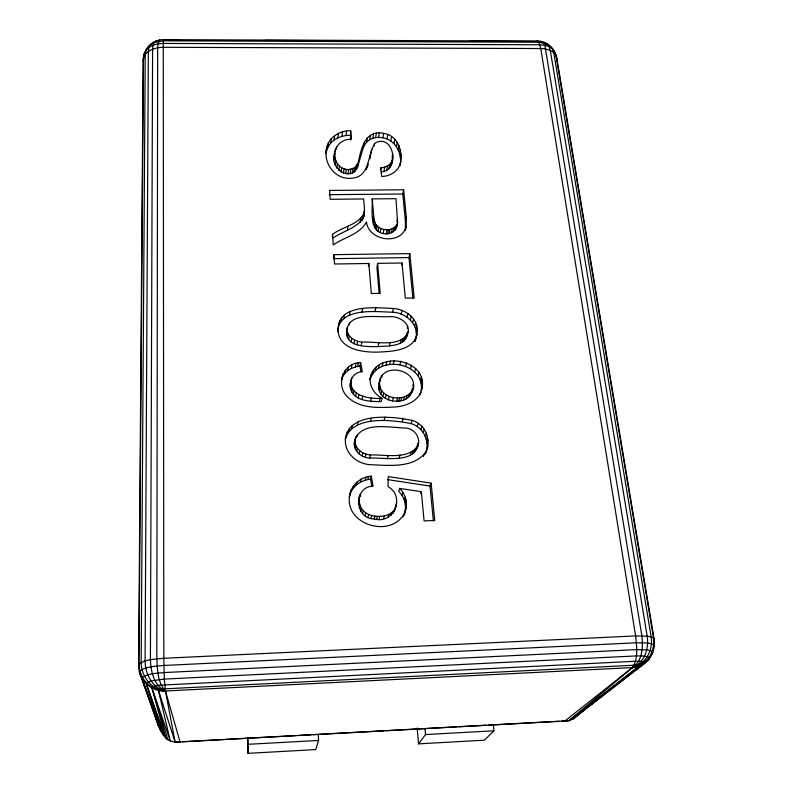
<?xml version="1.0" encoding="UTF-8"?>
<svg xmlns="http://www.w3.org/2000/svg" width="793" height="793" viewBox="0 0 793 793"><rect width="100%" height="100%" fill="white"/><g stroke="black" fill="none" stroke-linecap="round" stroke-linejoin="round"><path stroke-width="1.19" d="M165.747 737.143L165.737 738.273C169.692 741.564 175.055 742.555 180.07 741.961L564.864 721.025C573.795 721.551 578.811 712.798 585.66 708.724L574.538 717.804M138.597 665.634L143.146 61.497C142.591 50.217 152.018 39.333 163.586 39.65L537.624 41.097C547.398 41.167 555.606 49.354 556.894 58.821L654.195 639.445C655.603 648.545 651.638 657.972 644.322 663.533L572.724 719.122L638.732 666.388L644.322 663.533L649.576 658.19L649.11 657.268L644.58 656.039L636.382 655.91L164.3 679.095L151.027 680.959L148.251 681.94L146.368 684.072L162.942 734.635L167.947 739.819L151.949 688.056L153.297 686.569L157.946 685.291L635.52 661.243L641.299 661.322L644.868 662.809L639.009 666.011L632.427 667.587L165.44 690.981C150.938 692.051 136.911 678.729 138.973 664.048L143.464 57.849L145.228 54.43L145.922 50.316C150.164 45.3 156.925 43.556 163.259 43.427L539.944 44.775L544.86 45.251L549.133 46.609L552.463 48.76L553.762 52.645L651.162 636.938C653.343 649.893 645.68 664.455 632.427 667.587L564.864 721.025M318.271 734.477L318.578 740.434L315.733 749.583L248.021 753.35L247.922 738.303M403.637 189.785L402.794 194.007L405.421 221.197L405.352 230.565L406.224 226.481L406.294 217.074L403.637 189.785L329.591 190.429L330.185 199.291L363.65 198.974C364.046 205.456 365.514 212.286 363.105 218.571C356.077 228.275 342.725 231.368 333.1 237.9M402.804 517.006C407.8 508.819 405.342 497.885 398.701 491.343L399.632 488.419L421.361 491.67L424.086 520.892L434.752 520.505L431.134 483.135L388.243 476.573L388.005 486.595C405.53 496.388 394.21 524.639 374.207 518.949C354.61 519.167 352.994 486.813 373.057 486.089L371.243 476.137C360.101 476.97 350.268 485.782 349.316 497.122M403.865 515.222C408.167 506.37 406.928 495.347 399.632 488.419M370.053 379.639C377.993 353.678 425.653 362.887 421.212 390.79C431.838 359.764 374.365 348.038 369.984 379.48M412.35 388.392C411.607 408.088 374.96 403.954 379.034 384.109C380.462 359.16 424.007 370.648 411.498 393.348M425.286 454.032C430.48 442.127 423.74 427.209 411.111 423.621C392.575 419.894 352.389 414.808 345.332 439.282C348.96 411.2 393.05 416.454 412.082 420.369C425.762 424.186 431.878 440.7 425.643 453.001M416.84 448.669C421.985 440.006 415.829 428.874 405.828 428.032C390.79 427.913 362.748 420.974 355.205 439.064C351.22 448.669 360.25 457.759 369.627 458.146C382.652 457.026 416.811 464.708 417.624 443.267M413.262 387.281C408.91 404.717 376.16 399.513 379.807 380.66M349.733 495.179C343.875 525.105 392.178 539.121 404.836 512.417M397.58 222.278L395.965 198.676L372.214 198.894C372.879 208.906 368.388 230.783 383.168 233.538C390.404 235.471 398.036 230.089 397.58 222.278L396.014 228.652M399.969 165.767C403.022 152.613 399.147 135.9 383.634 133.353C363.779 128.773 359.893 153.079 357.445 167.323C350.516 182.975 327.925 167.224 335.112 153.505M400.386 163.606L401.06 153.673M414.937 341.357C421.033 326.666 407.017 312.67 392.594 312.214C375.704 311.847 339.483 306.782 337.649 331.732M416.969 334.438C419.923 320.243 406.601 309.29 393.427 308.457C375.902 307.763 337.392 303.253 338.036 330.364C339.245 350.179 364.354 352.677 379.55 352.052C392.961 351.339 413.262 350.427 416.969 334.438L415.998 338.076M407.166 335.29C412.32 324.168 399.523 315.901 389.532 316.635C376.764 317.735 348.414 311.342 346.719 331.058C344.767 347.344 368.011 346.769 378.083 346.61C387.985 345.887 407.334 346.779 407.275 332.495M370.46 377.171C368.824 385.913 374.435 394.369 382.038 398.255L381.245 401.615C370.658 401.436 354.828 401.605 350.714 389.383C348.395 381.314 353.153 371.877 362.322 371.699L360.607 362.53C343.27 362.57 335.28 384.803 347.314 396.718C359.754 409.188 379.163 407.691 395.4 406.997C405.372 406.095 416.414 402.17 420.786 392.376L420.112 394.627M363.749 216.658L363.739 212.256M345.926 436.081C342.348 451.177 355.809 463.925 370.291 464.688C388.411 465.352 414.947 468.871 426.356 450.93M354.372 445.289L355.205 439.064M326.339 153.693C324.981 140.123 337.957 130.201 350.694 130.776L351.349 139.201C340.99 138.725 333.08 147.835 334.279 157.976M326.914 147.022C322.186 162.922 335.617 180.814 352.548 178.108C370.599 176.383 367.03 153.822 375.416 142.839C394.26 133.393 400.336 171.238 381.096 171.922M346.531 333.853L347.294 327.36M391.881 162.763L392.029 160.602M144.009 55.986L144.217 53.627L147.875 46.995L150.194 45.26M326.488 151.423L327.985 147.121L328.421 142.71M327.985 147.121L330.83 142.889L331.276 138.468M334.963 151.532L334.299 160.067M330.83 142.889L334.15 139.974L334.616 135.534M335.35 151.314L335.588 149.124M336.401 149.025L336.638 146.824M334.15 139.974L337.848 137.873L338.343 133.432M335.261 164.756L335.736 160.414L334.775 155.696M336.876 168.007L337.362 163.675L335.736 160.414M337.848 137.873L341.981 136.376L342.487 131.925M338.908 170.436L339.404 166.104L337.362 163.675M332.317 236.413L332.554 234.371C342.269 226.788 359.15 224.756 364.393 212.504M341.149 172.051L341.654 167.729L339.404 166.104M341.981 136.376L345.996 135.553L346.521 131.103M343.488 173.112L344.013 168.8L341.654 167.729M333.932 254.672L333.447 258.667L408.95 257.576L409.852 253.601L333.932 254.672L334.557 264L368.874 263.484L371.302 293.529L380.194 293.37L377.656 263.355L402.011 262.989L405.312 298.148L414.174 297.99L409.852 253.601M350.516 140.024L350.694 130.776M345.748 173.707L346.283 169.395L344.013 168.8M348.077 173.895L348.623 169.583L354.59 167.819L358.039 162.991M350.298 173.687L350.863 169.375M352.37 173.052L352.944 168.74M350.228 384.982L351.805 377.825M351.061 379.906C348.811 396.252 370.182 399.285 382.038 398.255M354.005 172.14L354.59 167.819M355.205 171.05L355.789 166.728M347.393 230.228L347.949 226.134M356.493 169.266L357.088 164.934M357.445 167.323L363.779 146.249L364.403 141.848M339.226 324.258L339.761 320.541M363.779 146.249L366.703 142.096L367.347 137.675M341.258 321.125L341.803 317.398M556.547 61.17L556.894 58.821C555.526 51.604 551.145 45.399 544.325 42.445L541.034 42.366M366.703 142.096L369.756 139.687L370.41 135.256M343.964 318.449L344.519 314.712M366.425 169.623L366.743 167.472M358.486 501.543L359.516 496.329M360.052 222.397L360.676 218.273M369.677 158.541L370.162 155.279M369.756 139.687L372.849 138.279L373.513 133.848M371.015 153.555L371.679 149.183M362.064 220.335L362.698 216.202M374.157 145.753L374.504 143.553M363.105 218.571L364.502 210.304M372.849 138.279L375.644 137.595L376.338 133.174M349.416 315.475L350.01 311.718M346.809 335.637L347.106 330.175M375.644 137.595L378.588 137.387L379.292 132.956M349.198 324.922L349.485 323.068M347.413 337.372L347.998 333.714L347.384 331.97M341.406 380.214L341.783 377.894M341.545 380.283L343.082 373.572M348.702 339.503L349.297 335.855L347.998 333.714M395.687 505.845L394.309 511.297M400.237 158.025C399.573 148.42 392.684 139.38 382.91 137.774L383.634 133.353M342.517 377.062L344.668 373.582L345.242 370.083M351.14 341.922L351.745 338.284L349.297 335.855M380.511 169.94L380.868 167.789C386.241 167.521 392.188 164.32 392.664 158.431M372.958 219.968L373.652 215.845L372.214 198.894M344.668 373.582L347.651 370.688L348.246 367.169M387.063 139.013L387.817 134.592M373.444 223.596L374.147 219.483L373.652 215.845M354.005 343.775L354.63 340.147L351.745 338.284M374.494 227.165L375.198 223.071L374.147 219.483M383.921 171.407L384.655 167.105M368.358 266.448L368.874 263.484M375.297 228.691L376.011 224.597L375.198 223.071M347.651 370.688L351.299 368.477L351.914 364.958M390.84 140.966L391.603 136.555M143.146 61.497L143.9 57.155M361.995 312.194L362.649 308.427M386.716 170.326L387.47 166.015M376.388 230.089L377.111 225.995L376.011 224.597M356.979 344.896L357.623 341.268L354.63 340.147M350.238 386.617L350.853 383.178M388.897 168.82L389.66 164.498M377.934 231.417L378.657 227.333L377.111 225.995M394.002 143.583L394.785 139.181M390.374 167.085L391.147 162.763M392.129 157.331L392.713 154.06M350.714 389.383L351.329 385.953M392.228 159.512L392.813 156.251M391.266 165.311L392.039 160.979M351.299 368.477L355.373 366.981L356.007 363.452M380.144 232.627L380.878 228.553L378.657 227.333M351.785 392.029L352.409 388.61M396.431 146.695L397.234 142.304M361.142 345.807L361.806 342.189C374.752 340.98 402.101 348.514 408.088 331.643M355.373 366.981L357.633 366.445L358.287 362.916M398.225 150.065L399.028 145.684M353.42 394.448L354.055 391.038M377.656 263.355L376.933 267.3L379.143 293.608M383.168 233.538L383.921 229.464L380.878 228.553M346.729 434.921L347.334 431.709M399.553 154.001L400.366 149.639M361.003 371.768L359.943 366.059L360.607 362.53M348.841 431.501L349.445 428.27M386.32 233.816L387.093 229.742C390.909 229.742 395.023 228.097 396.837 224.558M355.581 396.5L356.226 393.11M387.797 233.727L388.58 229.653M351.646 428.577L352.28 425.326M389.254 233.509L390.037 229.435M358.188 398.076L358.842 394.686M375.148 311.193L375.882 307.426M391.435 232.825L392.228 228.741M393.358 231.744L394.161 227.66M395.043 230.188L395.856 226.104M396.916 221.624L397.531 218.531M362.044 399.484L362.718 396.113M357.316 425.296L357.98 422.035M356.107 436.467L354.55 442.246M354.659 447.222L355.016 442.127M357.038 436.507L357.474 434.376M355.304 449.106L355.958 445.953L355.314 444.07M370.965 376.655L371.699 373.176M378.083 346.61L378.836 343.002M372.908 373.414L373.652 369.925M356.652 451.415L357.316 448.283L355.958 445.953M405.421 221.197L406.294 217.074M375.486 370.589L376.239 367.08M349.396 497.042L351.18 489.905M359.199 454.022L359.873 450.9L357.316 448.283M370.599 401.278L371.332 397.908M378.588 368.239L379.351 364.721M401.575 264.961L402.011 262.989M350.546 492.84L352.974 488.567L353.619 485.613M392.594 312.214L393.427 308.457M382.117 366.445L382.9 362.926M362.193 456.005L362.887 452.892L359.873 450.9M370.4 421.618L371.134 418.347M352.974 488.567L356.325 484.939L356.999 481.966M380.67 377.736L379.034 384.109M378.915 387.866L379.688 384.436M381.621 377.627L382.147 375.307M379.153 389.66L379.936 386.25M389.442 345.897L390.265 342.289M379.639 391.435L380.422 388.025M385.963 365.246L386.766 361.717M365.295 457.194L366.009 454.092L362.887 452.892M356.325 484.939L360.458 482.114L361.152 479.131M380.927 394.121L381.72 390.721M379.302 401.714L380.085 398.354M401.089 314.355L401.972 310.608M389.571 364.611L390.404 361.083M382.841 396.5L383.643 393.11M358.832 499.233L360.369 493.94M358.495 503.902L359.17 498.658M369.627 458.146L370.371 455.053C385.051 454.131 408.236 460.495 417.861 445.537M360.458 482.114L365.157 480.221L365.88 477.227M393.259 364.364L394.111 360.835M385.269 398.463L386.082 395.083M359.239 507.966L359.933 505.111L359.179 501.027M400.287 343.359L401.169 339.741M406.958 317.2L407.88 313.463M365.157 480.221L367.793 479.557L368.527 476.563M369.756 158.62L370.757 154.566M402.249 342.259L403.141 338.641M360.607 511.069L361.311 508.234L359.933 505.111M388.332 399.999L389.165 396.629M384.09 420.419L384.912 417.138M403.964 340.881L404.866 337.253M407.225 328.183L407.681 326.349M405.421 339.285L406.333 335.647M371.887 486.833L370.49 479.131L371.243 476.137M410.387 319.847L411.319 316.129M406.502 337.451L407.414 333.813M399.89 364.76L400.782 361.231M362.56 513.596L363.273 510.781L361.311 508.234M392.456 400.99L393.318 397.63M412.697 322.513L413.639 318.816M365.048 515.678L365.771 512.863L363.273 510.781M414.689 326.181L415.651 322.493M396.688 401.208L397.571 397.848M405.699 366.247L406.631 362.738M415.681 329.254L416.652 325.576M416.196 332.406L417.168 328.738M367.902 517.264L368.646 514.459L365.771 512.863M398.79 401.08L399.682 397.719M414.828 341.545L415.552 338.839M400.861 400.792L401.773 397.432M410.526 368.626L411.478 365.117M370.985 518.344L371.758 515.549C380.521 517.66 393.11 516.094 396.084 506.152M387.281 458.879L388.124 455.787M403.578 400.098L404.499 396.738M406.105 398.998L407.037 395.628M367.337 167.363L368.269 164.052M414.719 371.877L415.701 368.388M374.207 518.949L375 516.154M408.336 397.481L409.287 394.111M402.259 421.37L403.181 418.109M412.707 386.102L413.361 383.822M410.169 395.578L411.131 392.198M376.616 519.147L377.418 516.352M418.03 375.882L419.031 372.413M406.224 226.481C401.208 245.671 368.676 241.201 366.475 222C359.824 234.381 343.974 237.335 333.268 244.898L332.554 234.371M420.062 394.765L422.233 387.38M379.014 519.137L379.837 516.342M420.25 380.442L421.261 376.992M420.954 382.999L421.965 379.569M399.107 457.997L400.019 454.904M421.341 385.606L422.362 382.176M411.111 423.621L412.082 420.369M383.624 518.612L384.466 515.817M387.975 517.214L388.848 514.409M417.237 426.654L418.248 423.422M391.068 515.291L391.96 512.476M410.397 455.142L411.379 452.04M392.991 513.388L393.883 510.573M395.985 504.893L396.599 502.99M412.429 453.933L413.431 450.82M420.805 429.509L421.846 426.287M414.214 452.416L415.215 449.304M165.737 738.273L151.949 688.056L170.287 740.959L158.451 690.416L161.574 688.998L634.162 665.218L638.821 665.684L638.732 666.388L568.888 720.708L561.484 721.105M415.72 450.672L416.741 447.539M417.524 446.32L418.545 443.168M401.962 495.456L402.913 492.552M423.224 432.383L424.275 429.172M400.792 161.445C399.434 170.654 390.503 176.433 381.641 176.452L380.868 167.789M425.316 436.348L426.386 433.156M404.291 500.096L405.253 497.211M405.005 502.564L405.976 499.699M426.366 439.679L427.437 436.507M405.392 505.091L406.363 502.237M426.912 443.099L427.982 439.937M423.462 456.57L424.166 454.508M405.273 510.266L406.244 507.431M426.733 449.264L427.804 446.132M420.657 493.603L421.361 491.67M346.719 331.058L347.592 328.679M433.374 520.862L430.024 486.089L431.134 483.135M359.675 496.844L360.656 495.308M493.305 724.951L493.95 730.809L484.345 740.196L418.535 743.864L425.524 734.556L425.008 728.668M159.69 39.987L157.906 43.883L157.658 47.778L156.806 658.824C157.529 669.698 157.49 682.604 165.44 690.981L180.07 741.961M150.957 44.686L153.148 42.594L155.378 42.237M568.888 720.708L632.427 667.587C642.667 660.995 643.163 646.751 641.874 635.837L544.86 45.251L543.264 42.673L541.203 41.454L469.496 41.157M587.603 707.207L589.546 705.681M591.489 704.154L607.032 691.972M608.974 690.455L610.917 688.929M616.746 684.359L628.403 675.22M630.346 673.693L632.289 672.177M641.031 665.317L648.803 659.231L652.837 652.48L652.272 651.321L653.779 644.768L653.551 638.058L556.012 55.52C552.919 50.266 546.466 48.68 540.776 48.532L163.219 47.302C156.657 47.441 149.639 49.235 145.228 54.43L141.174 662.462C141.095 676.132 151.344 689.791 165.44 690.981L175.134 742.119L180.07 741.851M586.8 707.376L589.705 705.116M605.208 693.082L607.141 691.575M609.083 690.079L611.016 688.572M623.615 678.788L628.452 675.031M630.395 673.525L632.328 672.018M156.132 40.988L150.561 44.428L148.915 47.461L148.341 51.476L145.079 660.995C145.178 673.634 152.107 688.155 165.44 690.981L164.3 679.095L163.814 658.279L163.259 43.427L163.586 39.65L179.932 40.046M587.663 707.277L644.322 663.533M536.316 41.414L537.624 41.097L538.863 42.237L540.776 48.532L635.619 635.927C636.561 646.285 638.672 658.487 632.427 667.587L638.732 666.388M357.633 366.445L359.943 366.059M367.793 479.557L370.49 479.131M345.996 135.553L350.139 135.216M248.09 744.3L318.578 740.434M425.524 734.556L493.95 730.809M182.539 741.713L223.279 739.502M225.747 739.363L296.106 735.537M298.574 735.408L310.915 734.734M313.384 734.596L383.743 730.769M386.211 730.64L456.57 726.814M459.038 726.675L486.188 725.198M488.657 725.07L559.015 721.243M329.135 194.672L402.794 194.007M265.318 40.374L385.348 40.84M346.283 169.395L348.623 169.583M383.921 229.464L387.093 229.742M378.588 137.387L382.91 137.774M544.751 43.744L546.754 44.021M387.39 479.567L430.024 486.089M357.623 341.268L361.806 342.189M366.009 454.092L370.371 455.053M368.646 514.459L371.758 515.549M654.403 646.077L653.779 644.768L651.479 643.718L647.623 643.004L636.442 642.786L163.873 665.456C155.805 666.338 146.755 666.16 139.836 670.947L139.459 672.454L158.471 725.932L162.942 734.635L142.106 678.749L142.453 677.42L139.836 670.947L138.973 664.048C146.081 659.013 155.468 659.191 163.814 658.279L635.619 635.927L647.187 636.184L651.162 636.938L653.551 638.058L654.195 639.445M165.321 737.064L146.368 684.072L164.072 735.904M160.721 731.394L142.106 678.749L158.471 725.932L157.985 722.74M158.451 690.416L175.134 742.119M576.144 715.564L576.243 716.099M408.95 257.576L412.866 298.099M417.187 727.964L418.535 743.864M247.565 737.391L248.021 753.35M152.583 49.206L150.412 659.756C150.868 671.265 153.852 685.767 165.44 690.981C156.033 690.772 147.22 685.519 142.453 677.42C148.707 673.198 156.796 673.356 164.042 672.563L636.7 649.606L646.741 649.784L652.272 651.321C648.961 659.736 641.339 666.031 632.427 667.587C644.709 663.027 649.011 648.139 647.187 636.184L550.312 50.425L549.133 46.609L547.091 43.893L538.863 42.237L163.388 40.82L154.219 42.465L153.009 45.26L152.583 49.206M648.803 659.231L643.956 662.988L648.803 659.231"/></g></svg>
